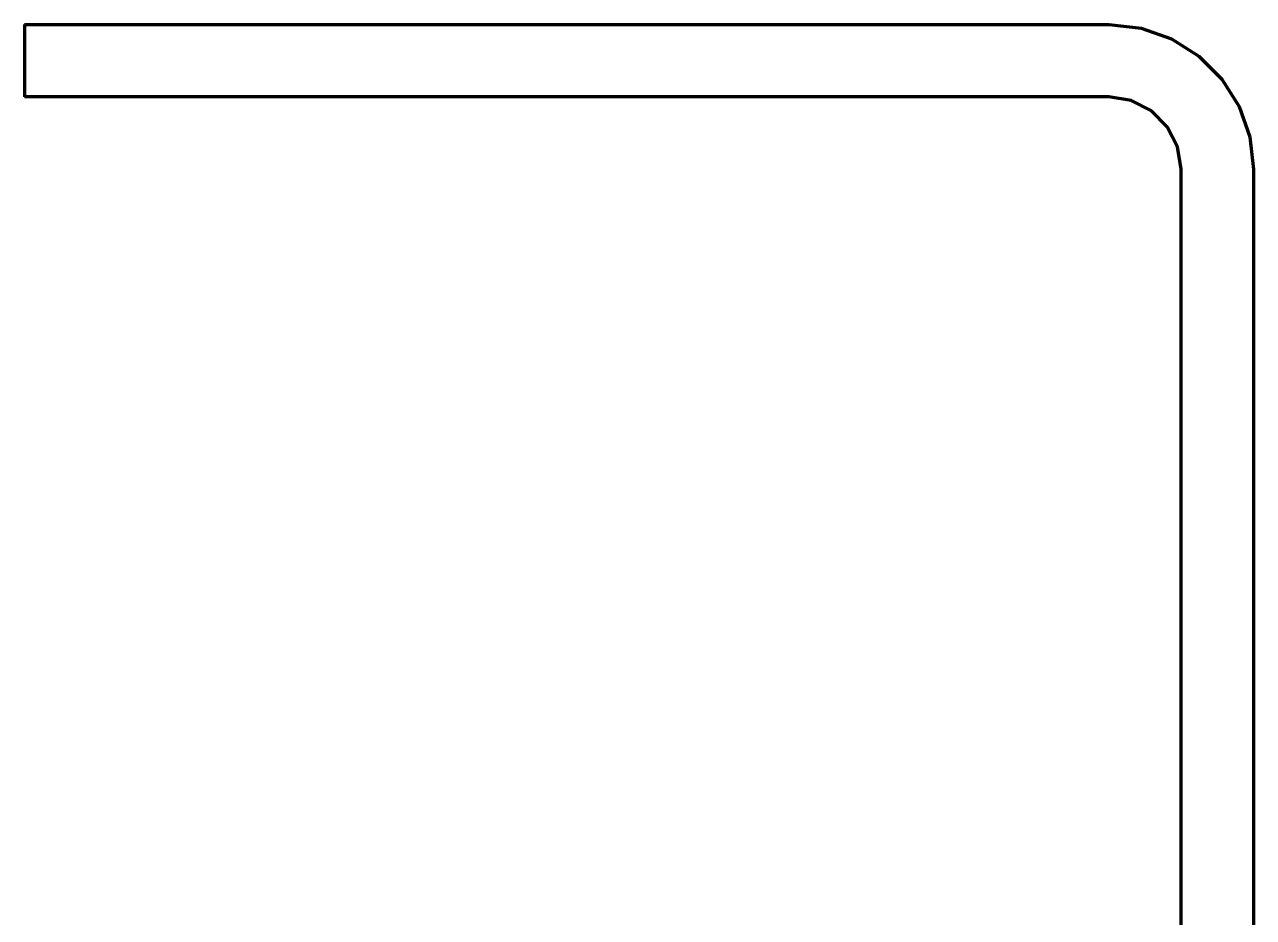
# Model space of a CAD drawing. Header units: millimetres. Extents: x 0 to 420, y 0 to 297.
# Drawn here: x 391.4 to 399.9, y 250.83 to 257 of the extents above; entities that cross this region are included whole.
import ezdxf

# ---------------------------------------------------------------- set-up
doc = ezdxf.new("R2010")
doc.units = ezdxf.units.MM
doc.linetypes.add('DASHED', pattern=[1.524, 1.27, -0.254])

msp = doc.modelspace()

# ---------------------------------------------------------------- linework, layer by layer
at = {"color": 1, "lineweight": 70}
for p, q in [((391.4, 257), (391.4, 256.5)), ((391.4, 257), (398.9, 257)), ((398.9, 257), (399.1225, 256.9749)), ((399.1225, 256.9749), (399.3339, 256.901)), ((399.3339, 256.901), (399.5235, 256.7818)), ((399.5235, 256.7818), (399.6818, 256.6235)), ((399.6818, 256.6235), (399.801, 256.4339)), ((398.9, 256.5), (391.4, 256.5)), ((399.0545, 256.4755), (398.9, 256.5)), ((399.1939, 256.4045), (399.0545, 256.4755)), ((399.3045, 256.2939), (399.1939, 256.4045)), ((399.801, 256.4339), (399.8749, 256.2225)), ((399.3755, 256.1545), (399.3045, 256.2939)), ((399.8749, 256.2225), (399.9, 256)), ((399.4, 256), (399.3755, 256.1545)), ((399.4, 198), (399.4, 256)), ((399.9, 256), (399.9, 198))]:
    msp.add_line(p, q, dxfattribs=at)
at = {"color": 5, "linetype": 'DASHED', "lineweight": 35}
for p, q in [((391.4, 257), (398.9, 257)), ((391.4, 257), (391.4, 256.5)), ((394.0038, 257), (394, 257)), ((394, 257), (394.0038, 257)), ((394.0038, 257), (394, 257)), ((394, 257), (394.0038, 257)), ((394.0038, 257), (394, 257)), ((394, 257), (394.0038, 257)), ((394.0038, 257), (394, 257)), ((394, 257), (394.0038, 257)), ((394.0038, 257), (394, 257)), ((394, 257), (394.0038, 257)), ((394.0038, 257), (394, 257)), ((394, 257), (394.0038, 257)), ((394.0038, 257), (394, 257)), ((394, 257), (394.0038, 257)), ((394.0038, 257), (394, 257)), ((394, 257), (394.0038, 257)), ((394.0038, 257), (394, 257)), ((394, 257), (394.0038, 257)), ((394.0038, 257), (394, 257)), ((394, 257), (394.0038, 257)), ((394.0038, 257), (394, 257)), ((394, 257), (394.0038, 257)), ((394.015, 257), (394.0038, 257)), ((394.0038, 257), (394.015, 257)), ((394.015, 257), (394.0038, 257)), ((394.0038, 257), (394.015, 257)), ((394.015, 257), (394.0038, 257)), ((394.0038, 257), (394.015, 257)), ((394.015, 257), (394.0038, 257)), ((394.0038, 257), (394.015, 257)), ((394.015, 257), (394.0038, 257)), ((394.0038, 257), (394.015, 257)), ((394.015, 257), (394.0038, 257)), ((394.0038, 257), (394.015, 257)), ((394.015, 257), (394.0038, 257)), ((394.0038, 257), (394.015, 257)), ((394.015, 257), (394.0038, 257)), ((394.0038, 257), (394.015, 257)), ((394.015, 257), (394.0038, 257)), ((394.0038, 257), (394.015, 257)), ((394.015, 257), (394.0038, 257)), ((394.0038, 257), (394.015, 257)), ((394.015, 257), (394.0038, 257)), ((394.0038, 257), (394.015, 257)), ((394.0337, 257), (394.015, 257)), ((394.015, 257), (394.0337, 257)), ((394.0337, 257), (394.015, 257)), ((394.015, 257), (394.0337, 257)), ((394.0337, 257), (394.015, 257)), ((394.015, 257), (394.0337, 257)), ((394.0337, 257), (394.015, 257)), ((394.015, 257), (394.0337, 257)), ((394.0337, 257), (394.015, 257)), ((394.015, 257), (394.0337, 257)), ((394.0337, 257), (394.015, 257)), ((394.015, 257), (394.0337, 257)), ((394.0337, 257), (394.015, 257)), ((394.015, 257), (394.0337, 257)), ((394.0337, 257), (394.015, 257)), ((394.015, 257), (394.0337, 257)), ((394.0337, 257), (394.015, 257)), ((394.015, 257), (394.0337, 257)), ((394.0337, 257), (394.015, 257)), ((394.015, 257), (394.0337, 257)), ((394.0337, 257), (394.015, 257)), ((394.015, 257), (394.0337, 257)), ((394.0594, 257), (394.0337, 257)), ((394.0337, 257), (394.0594, 257)), ((394.0594, 257), (394.0337, 257)), ((394.0337, 257), (394.0594, 257)), ((394.0594, 257), (394.0337, 257)), ((394.0337, 257), (394.0594, 257)), ((394.0594, 257), (394.0337, 257)), ((394.0337, 257), (394.0594, 257)), ((394.0594, 257), (394.0337, 257)), ((394.0337, 257), (394.0594, 257)), ((394.0594, 257), (394.0337, 257)), ((394.0337, 257), (394.0594, 257)), ((394.0594, 257), (394.0337, 257)), ((394.0337, 257), (394.0594, 257)), ((394.0594, 257), (394.0337, 257)), ((394.0337, 257), (394.0594, 257)), ((394.0594, 257), (394.0337, 257)), ((394.0337, 257), (394.0594, 257)), ((394.0594, 257), (394.0337, 257)), ((394.0337, 257), (394.0594, 257)), ((394.0594, 257), (394.0337, 257)), ((394.0337, 257), (394.0594, 257)), ((394.092, 257), (394.0594, 257)), ((394.0594, 257), (394.092, 257)), ((394.092, 257), (394.0594, 257)), ((394.0594, 257), (394.092, 257)), ((394.092, 257), (394.0594, 257)), ((394.0594, 257), (394.092, 257)), ((394.092, 257), (394.0594, 257)), ((394.0594, 257), (394.092, 257)), ((394.092, 257), (394.0594, 257)), ((394.0594, 257), (394.092, 257)), ((394.092, 257), (394.0594, 257)), ((394.0594, 257), (394.092, 257)), ((394.092, 257), (394.0594, 257)), ((394.0594, 257), (394.092, 257)), ((394.092, 257), (394.0594, 257)), ((394.0594, 257), (394.092, 257)), ((394.092, 257), (394.0594, 257)), ((394.0594, 257), (394.092, 257)), ((394.092, 257), (394.0594, 257)), ((394.0594, 257), (394.092, 257)), ((394.092, 257), (394.0594, 257)), ((394.0594, 257), (394.092, 257)), ((394.1309, 257), (394.092, 257)), ((394.092, 257), (394.1309, 257)), ((394.1309, 257), (394.092, 257)), ((394.092, 257), (394.1309, 257)), ((394.1309, 257), (394.092, 257)), ((394.092, 257), (394.1309, 257)), ((394.1309, 257), (394.092, 257)), ((394.092, 257), (394.1309, 257)), ((394.1309, 257), (394.092, 257)), ((394.092, 257), (394.1309, 257)), ((394.1309, 257), (394.092, 257)), ((394.092, 257), (394.1309, 257)), ((394.1309, 257), (394.092, 257)), ((394.092, 257), (394.1309, 257)), ((394.1309, 257), (394.092, 257)), ((394.092, 257), (394.1309, 257)), ((394.1309, 257), (394.092, 257)), ((394.092, 257), (394.1309, 257)), ((394.1309, 257), (394.092, 257)), ((394.092, 257), (394.1309, 257)), ((394.1309, 257), (394.092, 257)), ((394.092, 257), (394.1309, 257)), ((394.1757, 257), (394.1309, 257)), ((394.1309, 257), (394.1757, 257)), ((394.1757, 257), (394.1309, 257)), ((394.1309, 257), (394.1757, 257)), ((394.1757, 257), (394.1309, 257)), ((394.1309, 257), (394.1757, 257)), ((394.1757, 257), (394.1309, 257)), ((394.1309, 257), (394.1757, 257)), ((394.1757, 257), (394.1309, 257)), ((394.1309, 257), (394.1757, 257)), ((394.1757, 257), (394.1309, 257)), ((394.1309, 257), (394.1757, 257)), ((394.1757, 257), (394.1309, 257)), ((394.1309, 257), (394.1757, 257)), ((394.1757, 257), (394.1309, 257)), ((394.1309, 257), (394.1757, 257)), ((394.1757, 257), (394.1309, 257)), ((394.1309, 257), (394.1757, 257)), ((394.1757, 257), (394.1309, 257)), ((394.1309, 257), (394.1757, 257)), ((394.1757, 257), (394.1309, 257)), ((394.1309, 257), (394.1757, 257)), ((394.2259, 257), (394.1757, 257)), ((394.1757, 257), (394.2259, 257)), ((394.2259, 257), (394.1757, 257)), ((394.1757, 257), (394.2259, 257)), ((394.2259, 257), (394.1757, 257)), ((394.1757, 257), (394.2259, 257)), ((394.2259, 257), (394.1757, 257)), ((394.1757, 257), (394.2259, 257)), ((394.2259, 257), (394.1757, 257)), ((394.1757, 257), (394.2259, 257)), ((394.2259, 257), (394.1757, 257)), ((394.1757, 257), (394.2259, 257)), ((394.2259, 257), (394.1757, 257)), ((394.1757, 257), (394.2259, 257)), ((394.2259, 257), (394.1757, 257)), ((394.1757, 257), (394.2259, 257)), ((394.2259, 257), (394.1757, 257)), ((394.1757, 257), (394.2259, 257)), ((394.2259, 257), (394.1757, 257)), ((394.1757, 257), (394.2259, 257)), ((394.2259, 257), (394.1757, 257)), ((394.1757, 257), (394.2259, 257)), ((394.2808, 257), (394.2259, 257)), ((394.2259, 257), (394.2808, 257)), ((394.2808, 257), (394.2259, 257)), ((394.2259, 257), (394.2808, 257)), ((394.2808, 257), (394.2259, 257)), ((394.2259, 257), (394.2808, 257)), ((394.2808, 257), (394.2259, 257)), ((394.2259, 257), (394.2808, 257)), ((394.2808, 257), (394.2259, 257)), ((394.2259, 257), (394.2808, 257)), ((394.2808, 257), (394.2259, 257)), ((394.2259, 257), (394.2808, 257)), ((394.2808, 257), (394.2259, 257)), ((394.2259, 257), (394.2808, 257)), ((394.2808, 257), (394.2259, 257)), ((394.2259, 257), (394.2808, 257)), ((394.2808, 257), (394.2259, 257)), ((394.2259, 257), (394.2808, 257)), ((394.2808, 257), (394.2259, 257)), ((394.2259, 257), (394.2808, 257)), ((394.2808, 257), (394.2259, 257)), ((394.2259, 257), (394.2808, 257)), ((394.3397, 257), (394.2808, 257)), ((394.2808, 257), (394.3397, 257)), ((394.3397, 257), (394.2808, 257)), ((394.2808, 257), (394.3397, 257)), ((394.3397, 257), (394.2808, 257)), ((394.2808, 257), (394.3397, 257)), ((394.3397, 257), (394.2808, 257)), ((394.2808, 257), (394.3397, 257)), ((394.3397, 257), (394.2808, 257)), ((394.2808, 257), (394.3397, 257)), ((394.3397, 257), (394.2808, 257)), ((394.2808, 257), (394.3397, 257)), ((394.3397, 257), (394.2808, 257)), ((394.2808, 257), (394.3397, 257)), ((394.3397, 257), (394.2808, 257)), ((394.2808, 257), (394.3397, 257)), ((394.3397, 257), (394.2808, 257)), ((394.2808, 257), (394.3397, 257)), ((394.3397, 257), (394.2808, 257)), ((394.2808, 257), (394.3397, 257)), ((394.3397, 257), (394.2808, 257)), ((394.2808, 257), (394.3397, 257)), ((394.4018, 257), (394.3397, 257)), ((394.3397, 257), (394.4018, 257)), ((394.4018, 257), (394.3397, 257)), ((394.3397, 257), (394.4018, 257)), ((394.4018, 257), (394.3397, 257)), ((394.3397, 257), (394.4018, 257)), ((394.4018, 257), (394.3397, 257)), ((394.3397, 257), (394.4018, 257)), ((394.4018, 257), (394.3397, 257)), ((394.3397, 257), (394.4018, 257)), ((394.4018, 257), (394.3397, 257)), ((394.3397, 257), (394.4018, 257)), ((394.4018, 257), (394.3397, 257)), ((394.3397, 257), (394.4018, 257)), ((394.4018, 257), (394.3397, 257)), ((394.3397, 257), (394.4018, 257)), ((394.4018, 257), (394.3397, 257)), ((394.3397, 257), (394.4018, 257)), ((394.4018, 257), (394.3397, 257)), ((394.3397, 257), (394.4018, 257)), ((394.4018, 257), (394.3397, 257)), ((394.3397, 257), (394.4018, 257)), ((394.4665, 257), (394.4018, 257)), ((394.4018, 257), (394.4665, 257)), ((394.4665, 257), (394.4018, 257)), ((394.4018, 257), (394.4665, 257)), ((394.4665, 257), (394.4018, 257)), ((394.4018, 257), (394.4665, 257)), ((394.4665, 257), (394.4018, 257)), ((394.4018, 257), (394.4665, 257)), ((394.4665, 257), (394.4018, 257)), ((394.4018, 257), (394.4665, 257)), ((394.4665, 257), (394.4018, 257)), ((394.4018, 257), (394.4665, 257)), ((394.4665, 257), (394.4018, 257)), ((394.4018, 257), (394.4665, 257)), ((394.4665, 257), (394.4018, 257)), ((394.4018, 257), (394.4665, 257)), ((394.4665, 257), (394.4018, 257)), ((394.4018, 257), (394.4665, 257)), ((394.4665, 257), (394.4018, 257)), ((394.4018, 257), (394.4665, 257)), ((394.4665, 257), (394.4018, 257)), ((394.4018, 257), (394.4665, 257)), ((394.5328, 257), (394.4665, 257)), ((394.4665, 257), (394.5328, 257)), ((394.5328, 257), (394.4665, 257)), ((394.4665, 257), (394.5328, 257)), ((394.5328, 257), (394.4665, 257)), ((394.4665, 257), (394.5328, 257)), ((394.5328, 257), (394.4665, 257)), ((394.4665, 257), (394.5328, 257)), ((394.5328, 257), (394.4665, 257)), ((394.4665, 257), (394.5328, 257)), ((394.5328, 257), (394.4665, 257)), ((394.4665, 257), (394.5328, 257)), ((394.5328, 257), (394.4665, 257)), ((394.4665, 257), (394.5328, 257)), ((394.5328, 257), (394.4665, 257)), ((394.4665, 257), (394.5328, 257)), ((394.5328, 257), (394.4665, 257)), ((394.4665, 257), (394.5328, 257)), ((394.5328, 257), (394.4665, 257)), ((394.4665, 257), (394.5328, 257)), ((394.5328, 257), (394.4665, 257)), ((394.4665, 257), (394.5328, 257)), ((394.6, 257), (394.5328, 257)), ((394.5328, 257), (394.6, 257)), ((394.6, 257), (394.5328, 257)), ((394.5328, 257), (394.6, 257)), ((394.6, 257), (394.5328, 257)), ((394.5328, 257), (394.6, 257)), ((394.6, 257), (394.5328, 257)), ((394.5328, 257), (394.6, 257)), ((394.6, 257), (394.5328, 257)), ((394.5328, 257), (394.6, 257)), ((394.6, 257), (394.5328, 257)), ((394.5328, 257), (394.6, 257)), ((394.6, 257), (394.5328, 257)), ((394.5328, 257), (394.6, 257)), ((394.6, 257), (394.5328, 257)), ((394.5328, 257), (394.6, 257)), ((394.6, 257), (394.5328, 257)), ((394.5328, 257), (394.6, 257)), ((394.6, 257), (394.5328, 257)), ((394.5328, 257), (394.6, 257)), ((394.6, 257), (394.5328, 257)), ((394.5328, 257), (394.6, 257)), ((395.2, 257), (394.6, 257)), ((394.6, 257), (395.2, 257)), ((395.2, 257), (394.6, 257)), ((394.6, 257), (395.2, 257)), ((395.2, 257), (394.6, 257)), ((394.6, 257), (395.2, 257)), ((395.2, 257), (394.6, 257)), ((394.6, 257), (395.2, 257)), ((395.2, 257), (394.6, 257)), ((394.6, 257), (395.2, 257)), ((395.2, 257), (394.6, 257)), ((394.6, 257), (395.2, 257)), ((395.2, 257), (394.6, 257)), ((394.6, 257), (395.2, 257)), ((395.2, 257), (394.6, 257)), ((394.6, 257), (395.2, 257)), ((395.2, 257), (394.6, 257)), ((394.6, 257), (395.2, 257)), ((395.2, 257), (394.6, 257)), ((394.6, 257), (395.2, 257)), ((395.2, 257), (394.6, 257)), ((394.6, 257), (395.2, 257)), ((395.2, 257), (395.2672, 257)), ((395.2672, 257), (395.2, 257)), ((395.2, 257), (395.2672, 257)), ((395.2672, 257), (395.2, 257)), ((395.2, 257), (395.2672, 257)), ((395.2672, 257), (395.2, 257)), ((395.2, 257), (395.2672, 257)), ((395.2672, 257), (395.2, 257)), ((395.2, 257), (395.2672, 257)), ((395.2672, 257), (395.2, 257)), ((395.2, 257), (395.2672, 257)), ((395.2672, 257), (395.2, 257)), ((395.2, 257), (395.2672, 257)), ((395.2672, 257), (395.2, 257)), ((395.2, 257), (395.2672, 257)), ((395.2672, 257), (395.2, 257)), ((395.2, 257), (395.2672, 257)), ((395.2672, 257), (395.2, 257)), ((395.2, 257), (395.2672, 257)), ((395.2672, 257), (395.2, 257)), ((395.2, 257), (395.2672, 257)), ((395.2672, 257), (395.2, 257)), ((395.2672, 257), (395.3335, 257)), ((395.3335, 257), (395.2672, 257)), ((395.2672, 257), (395.3335, 257)), ((395.3335, 257), (395.2672, 257)), ((395.2672, 257), (395.3335, 257)), ((395.3335, 257), (395.2672, 257)), ((395.2672, 257), (395.3335, 257)), ((395.3335, 257), (395.2672, 257)), ((395.2672, 257), (395.3335, 257)), ((395.3335, 257), (395.2672, 257)), ((395.2672, 257), (395.3335, 257)), ((395.3335, 257), (395.2672, 257)), ((395.2672, 257), (395.3335, 257)), ((395.3335, 257), (395.2672, 257)), ((395.2672, 257), (395.3335, 257)), ((395.3335, 257), (395.2672, 257)), ((395.2672, 257), (395.3335, 257)), ((395.3335, 257), (395.2672, 257)), ((395.2672, 257), (395.3335, 257)), ((395.3335, 257), (395.2672, 257)), ((395.2672, 257), (395.3335, 257)), ((395.3335, 257), (395.2672, 257)), ((395.3335, 257), (395.3982, 257)), ((395.3982, 257), (395.3335, 257)), ((395.3335, 257), (395.3982, 257)), ((395.3982, 257), (395.3335, 257)), ((395.3335, 257), (395.3982, 257)), ((395.3982, 257), (395.3335, 257)), ((395.3335, 257), (395.3982, 257)), ((395.3982, 257), (395.3335, 257)), ((395.3335, 257), (395.3982, 257)), ((395.3982, 257), (395.3335, 257)), ((395.3335, 257), (395.3982, 257)), ((395.3982, 257), (395.3335, 257)), ((395.3335, 257), (395.3982, 257)), ((395.3982, 257), (395.3335, 257)), ((395.3335, 257), (395.3982, 257)), ((395.3982, 257), (395.3335, 257)), ((395.3335, 257), (395.3982, 257)), ((395.3982, 257), (395.3335, 257)), ((395.3335, 257), (395.3982, 257)), ((395.3982, 257), (395.3335, 257)), ((395.3335, 257), (395.3982, 257)), ((395.3982, 257), (395.3335, 257)), ((395.3982, 257), (395.4603, 257)), ((395.4603, 257), (395.3982, 257)), ((395.3982, 257), (395.4603, 257)), ((395.4603, 257), (395.3982, 257)), ((395.3982, 257), (395.4603, 257)), ((395.4603, 257), (395.3982, 257)), ((395.3982, 257), (395.4603, 257)), ((395.4603, 257), (395.3982, 257)), ((395.3982, 257), (395.4603, 257)), ((395.4603, 257), (395.3982, 257)), ((395.3982, 257), (395.4603, 257)), ((395.4603, 257), (395.3982, 257)), ((395.3982, 257), (395.4603, 257)), ((395.4603, 257), (395.3982, 257)), ((395.3982, 257), (395.4603, 257)), ((395.4603, 257), (395.3982, 257)), ((395.3982, 257), (395.4603, 257)), ((395.4603, 257), (395.3982, 257)), ((395.3982, 257), (395.4603, 257)), ((395.4603, 257), (395.3982, 257)), ((395.3982, 257), (395.4603, 257)), ((395.4603, 257), (395.3982, 257)), ((395.4603, 257), (395.5192, 257)), ((395.5192, 257), (395.4603, 257)), ((395.4603, 257), (395.5192, 257)), ((395.5192, 257), (395.4603, 257)), ((395.4603, 257), (395.5192, 257)), ((395.5192, 257), (395.4603, 257)), ((395.4603, 257), (395.5192, 257)), ((395.5192, 257), (395.4603, 257)), ((395.4603, 257), (395.5192, 257)), ((395.5192, 257), (395.4603, 257)), ((395.4603, 257), (395.5192, 257)), ((395.5192, 257), (395.4603, 257)), ((395.4603, 257), (395.5192, 257)), ((395.5192, 257), (395.4603, 257)), ((395.4603, 257), (395.5192, 257)), ((395.5192, 257), (395.4603, 257)), ((395.4603, 257), (395.5192, 257)), ((395.5192, 257), (395.4603, 257)), ((395.4603, 257), (395.5192, 257)), ((395.5192, 257), (395.4603, 257)), ((395.4603, 257), (395.5192, 257)), ((395.5192, 257), (395.4603, 257)), ((395.5192, 257), (395.5741, 257)), ((395.5741, 257), (395.5192, 257)), ((395.5192, 257), (395.5741, 257)), ((395.5741, 257), (395.5192, 257)), ((395.5192, 257), (395.5741, 257)), ((395.5741, 257), (395.5192, 257)), ((395.5192, 257), (395.5741, 257)), ((395.5741, 257), (395.5192, 257)), ((395.5192, 257), (395.5741, 257)), ((395.5741, 257), (395.5192, 257)), ((395.5192, 257), (395.5741, 257)), ((395.5741, 257), (395.5192, 257)), ((395.5192, 257), (395.5741, 257)), ((395.5741, 257), (395.5192, 257)), ((395.5192, 257), (395.5741, 257)), ((395.5741, 257), (395.5192, 257)), ((395.5192, 257), (395.5741, 257)), ((395.5741, 257), (395.5192, 257)), ((395.5192, 257), (395.5741, 257)), ((395.5741, 257), (395.5192, 257)), ((395.5192, 257), (395.5741, 257)), ((395.5741, 257), (395.5192, 257)), ((395.5741, 257), (395.6243, 257)), ((395.6243, 257), (395.5741, 257)), ((395.5741, 257), (395.6243, 257)), ((395.6243, 257), (395.5741, 257)), ((395.5741, 257), (395.6243, 257)), ((395.6243, 257), (395.5741, 257)), ((395.5741, 257), (395.6243, 257)), ((395.6243, 257), (395.5741, 257)), ((395.5741, 257), (395.6243, 257)), ((395.6243, 257), (395.5741, 257)), ((395.5741, 257), (395.6243, 257)), ((395.6243, 257), (395.5741, 257)), ((395.5741, 257), (395.6243, 257)), ((395.6243, 257), (395.5741, 257)), ((395.5741, 257), (395.6243, 257)), ((395.6243, 257), (395.5741, 257)), ((395.5741, 257), (395.6243, 257)), ((395.6243, 257), (395.5741, 257)), ((395.5741, 257), (395.6243, 257)), ((395.6243, 257), (395.5741, 257)), ((395.5741, 257), (395.6243, 257)), ((395.6243, 257), (395.5741, 257)), ((395.6243, 257), (395.6691, 257)), ((395.6691, 257), (395.6243, 257)), ((395.6243, 257), (395.6691, 257)), ((395.6691, 257), (395.6243, 257)), ((395.6243, 257), (395.6691, 257)), ((395.6691, 257), (395.6243, 257)), ((395.6243, 257), (395.6691, 257)), ((395.6691, 257), (395.6243, 257)), ((395.6243, 257), (395.6691, 257)), ((395.6691, 257), (395.6243, 257)), ((395.6243, 257), (395.6691, 257)), ((395.6691, 257), (395.6243, 257)), ((395.6243, 257), (395.6691, 257)), ((395.6691, 257), (395.6243, 257)), ((395.6243, 257), (395.6691, 257)), ((395.6691, 257), (395.6243, 257)), ((395.6243, 257), (395.6691, 257)), ((395.6691, 257), (395.6243, 257)), ((395.6243, 257), (395.6691, 257)), ((395.6691, 257), (395.6243, 257)), ((395.6243, 257), (395.6691, 257)), ((395.6691, 257), (395.6243, 257)), ((395.6691, 257), (395.708, 257)), ((395.708, 257), (395.6691, 257)), ((395.6691, 257), (395.708, 257)), ((395.708, 257), (395.6691, 257)), ((395.6691, 257), (395.708, 257)), ((395.708, 257), (395.6691, 257)), ((395.6691, 257), (395.708, 257)), ((395.708, 257), (395.6691, 257)), ((395.6691, 257), (395.708, 257)), ((395.708, 257), (395.6691, 257)), ((395.6691, 257), (395.708, 257)), ((395.708, 257), (395.6691, 257)), ((395.6691, 257), (395.708, 257)), ((395.708, 257), (395.6691, 257)), ((395.6691, 257), (395.708, 257)), ((395.708, 257), (395.6691, 257)), ((395.6691, 257), (395.708, 257)), ((395.708, 257), (395.6691, 257)), ((395.6691, 257), (395.708, 257)), ((395.708, 257), (395.6691, 257)), ((395.6691, 257), (395.708, 257)), ((395.708, 257), (395.6691, 257)), ((395.708, 257), (395.7406, 257)), ((395.7406, 257), (395.708, 257)), ((395.708, 257), (395.7406, 257)), ((395.7406, 257), (395.708, 257)), ((395.708, 257), (395.7406, 257)), ((395.7406, 257), (395.708, 257)), ((395.708, 257), (395.7406, 257)), ((395.7406, 257), (395.708, 257)), ((395.708, 257), (395.7406, 257)), ((395.7406, 257), (395.708, 257)), ((395.708, 257), (395.7406, 257)), ((395.7406, 257), (395.708, 257)), ((395.708, 257), (395.7406, 257)), ((395.7406, 257), (395.708, 257)), ((395.708, 257), (395.7406, 257)), ((395.7406, 257), (395.708, 257)), ((395.708, 257), (395.7406, 257)), ((395.7406, 257), (395.708, 257)), ((395.708, 257), (395.7406, 257)), ((395.7406, 257), (395.708, 257)), ((395.708, 257), (395.7406, 257)), ((395.7406, 257), (395.708, 257)), ((395.7406, 257), (395.7663, 257)), ((395.7663, 257), (395.7406, 257)), ((395.7406, 257), (395.7663, 257)), ((395.7663, 257), (395.7406, 257)), ((395.7406, 257), (395.7663, 257)), ((395.7663, 257), (395.7406, 257)), ((395.7406, 257), (395.7663, 257)), ((395.7663, 257), (395.7406, 257)), ((395.7406, 257), (395.7663, 257)), ((395.7663, 257), (395.7406, 257)), ((395.7406, 257), (395.7663, 257)), ((395.7663, 257), (395.7406, 257)), ((395.7406, 257), (395.7663, 257)), ((395.7663, 257), (395.7406, 257)), ((395.7406, 257), (395.7663, 257)), ((395.7663, 257), (395.7406, 257)), ((395.7406, 257), (395.7663, 257)), ((395.7663, 257), (395.7406, 257)), ((395.7406, 257), (395.7663, 257)), ((395.7663, 257), (395.7406, 257)), ((395.7406, 257), (395.7663, 257)), ((395.7663, 257), (395.7406, 257)), ((395.7663, 257), (395.785, 257)), ((395.785, 257), (395.7663, 257)), ((395.7663, 257), (395.785, 257)), ((395.785, 257), (395.7663, 257)), ((395.7663, 257), (395.785, 257)), ((395.785, 257), (395.7663, 257)), ((395.7663, 257), (395.785, 257)), ((395.785, 257), (395.7663, 257)), ((395.7663, 257), (395.785, 257)), ((395.785, 257), (395.7663, 257)), ((395.7663, 257), (395.785, 257)), ((395.785, 257), (395.7663, 257)), ((395.7663, 257), (395.785, 257)), ((395.785, 257), (395.7663, 257)), ((395.7663, 257), (395.785, 257)), ((395.785, 257), (395.7663, 257)), ((395.7663, 257), (395.785, 257)), ((395.785, 257), (395.7663, 257)), ((395.7663, 257), (395.785, 257)), ((395.785, 257), (395.7663, 257)), ((395.7663, 257), (395.785, 257)), ((395.785, 257), (395.7663, 257)), ((395.785, 257), (395.7962, 257)), ((395.7962, 257), (395.785, 257)), ((395.785, 257), (395.7962, 257)), ((395.7962, 257), (395.785, 257)), ((395.785, 257), (395.7962, 257)), ((395.7962, 257), (395.785, 257)), ((395.785, 257), (395.7962, 257)), ((395.7962, 257), (395.785, 257)), ((395.785, 257), (395.7962, 257)), ((395.7962, 257), (395.785, 257)), ((395.785, 257), (395.7962, 257)), ((395.7962, 257), (395.785, 257)), ((395.785, 257), (395.7962, 257)), ((395.7962, 257), (395.785, 257)), ((395.785, 257), (395.7962, 257)), ((395.7962, 257), (395.785, 257)), ((395.785, 257), (395.7962, 257)), ((395.7962, 257), (395.785, 257)), ((395.785, 257), (395.7962, 257)), ((395.7962, 257), (395.785, 257)), ((395.785, 257), (395.7962, 257)), ((395.7962, 257), (395.785, 257)), ((395.7962, 257), (395.8, 257)), ((395.8, 257), (395.7962, 257)), ((395.7962, 257), (395.8, 257)), ((395.8, 257), (395.7962, 257)), ((395.7962, 257), (395.8, 257)), ((395.8, 257), (395.7962, 257)), ((395.7962, 257), (395.8, 257)), ((395.8, 257), (395.7962, 257)), ((395.7962, 257), (395.8, 257)), ((395.8, 257), (395.7962, 257)), ((395.7962, 257), (395.8, 257)), ((395.8, 257), (395.7962, 257)), ((395.7962, 257), (395.8, 257)), ((395.8, 257), (395.7962, 257)), ((395.7962, 257), (395.8, 257)), ((395.8, 257), (395.7962, 257)), ((395.7962, 257), (395.8, 257)), ((395.8, 257), (395.7962, 257)), ((395.7962, 257), (395.8, 257)), ((395.8, 257), (395.7962, 257)), ((395.7962, 257), (395.8, 257)), ((395.8, 257), (395.7962, 257)), ((398.9, 257), (399.1225, 256.9749)), ((399.1225, 256.9749), (399.3339, 256.901)), ((399.3339, 256.901), (399.5235, 256.7818)), ((399.5235, 256.7818), (399.6818, 256.6235)), ((399.6818, 256.6235), (399.801, 256.4339)), ((391.4, 256.5), (398.9, 256.5)), ((394.0038, 256.5), (394, 256.5)), ((394, 256.5), (394.0038, 256.5)), ((394.0038, 256.5), (394, 256.5)), ((394, 256.5), (394.0038, 256.5)), ((394.0038, 256.5), (394, 256.5)), ((394, 256.5), (394.0038, 256.5)), ((394.0038, 256.5), (394, 256.5)), ((394, 256.5), (394.0038, 256.5)), ((394.0038, 256.5), (394, 256.5)), ((394, 256.5), (394.0038, 256.5)), ((394.0038, 256.5), (394, 256.5)), ((394, 256.5), (394.0038, 256.5)), ((394.0038, 256.5), (394, 256.5)), ((394, 256.5), (394.0038, 256.5)), ((394.0038, 256.5), (394, 256.5)), ((394, 256.5), (394.0038, 256.5)), ((394.0038, 256.5), (394, 256.5)), ((394, 256.5), (394.0038, 256.5)), ((394.0038, 256.5), (394, 256.5)), ((394, 256.5), (394.0038, 256.5)), ((394.0038, 256.5), (394, 256.5)), ((394, 256.5), (394.0038, 256.5)), ((394.015, 256.5), (394.0038, 256.5)), ((394.0038, 256.5), (394.015, 256.5)), ((394.015, 256.5), (394.0038, 256.5)), ((394.0038, 256.5), (394.015, 256.5)), ((394.015, 256.5), (394.0038, 256.5)), ((394.0038, 256.5), (394.015, 256.5)), ((394.015, 256.5), (394.0038, 256.5)), ((394.0038, 256.5), (394.015, 256.5)), ((394.015, 256.5), (394.0038, 256.5)), ((394.0038, 256.5), (394.015, 256.5)), ((394.015, 256.5), (394.0038, 256.5)), ((394.0038, 256.5), (394.015, 256.5)), ((394.015, 256.5), (394.0038, 256.5)), ((394.0038, 256.5), (394.015, 256.5)), ((394.015, 256.5), (394.0038, 256.5)), ((394.0038, 256.5), (394.015, 256.5)), ((394.015, 256.5), (394.0038, 256.5)), ((394.0038, 256.5), (394.015, 256.5)), ((394.015, 256.5), (394.0038, 256.5)), ((394.0038, 256.5), (394.015, 256.5)), ((394.015, 256.5), (394.0038, 256.5)), ((394.0038, 256.5), (394.015, 256.5)), ((394.0337, 256.5), (394.015, 256.5)), ((394.015, 256.5), (394.0337, 256.5)), ((394.0337, 256.5), (394.015, 256.5)), ((394.015, 256.5), (394.0337, 256.5)), ((394.0337, 256.5), (394.015, 256.5)), ((394.015, 256.5), (394.0337, 256.5)), ((394.0337, 256.5), (394.015, 256.5)), ((394.015, 256.5), (394.0337, 256.5)), ((394.0337, 256.5), (394.015, 256.5)), ((394.015, 256.5), (394.0337, 256.5)), ((394.0337, 256.5), (394.015, 256.5)), ((394.015, 256.5), (394.0337, 256.5)), ((394.0337, 256.5), (394.015, 256.5)), ((394.015, 256.5), (394.0337, 256.5)), ((394.0337, 256.5), (394.015, 256.5)), ((394.015, 256.5), (394.0337, 256.5)), ((394.0337, 256.5), (394.015, 256.5)), ((394.015, 256.5), (394.0337, 256.5)), ((394.0337, 256.5), (394.015, 256.5)), ((394.015, 256.5), (394.0337, 256.5)), ((394.0337, 256.5), (394.015, 256.5)), ((394.015, 256.5), (394.0337, 256.5)), ((394.0594, 256.5), (394.0337, 256.5)), ((394.0337, 256.5), (394.0594, 256.5)), ((394.0594, 256.5), (394.0337, 256.5)), ((394.0337, 256.5), (394.0594, 256.5)), ((394.0594, 256.5), (394.0337, 256.5)), ((394.0337, 256.5), (394.0594, 256.5)), ((394.0594, 256.5), (394.0337, 256.5)), ((394.0337, 256.5), (394.0594, 256.5)), ((394.0594, 256.5), (394.0337, 256.5)), ((394.0337, 256.5), (394.0594, 256.5)), ((394.0594, 256.5), (394.0337, 256.5)), ((394.0337, 256.5), (394.0594, 256.5)), ((394.0594, 256.5), (394.0337, 256.5)), ((394.0337, 256.5), (394.0594, 256.5)), ((394.0594, 256.5), (394.0337, 256.5)), ((394.0337, 256.5), (394.0594, 256.5)), ((394.0594, 256.5), (394.0337, 256.5)), ((394.0337, 256.5), (394.0594, 256.5)), ((394.0594, 256.5), (394.0337, 256.5)), ((394.0337, 256.5), (394.0594, 256.5)), ((394.0594, 256.5), (394.0337, 256.5)), ((394.0337, 256.5), (394.0594, 256.5)), ((394.092, 256.5), (394.0594, 256.5)), ((394.0594, 256.5), (394.092, 256.5)), ((394.092, 256.5), (394.0594, 256.5)), ((394.0594, 256.5), (394.092, 256.5)), ((394.092, 256.5), (394.0594, 256.5)), ((394.0594, 256.5), (394.092, 256.5)), ((394.092, 256.5), (394.0594, 256.5)), ((394.0594, 256.5), (394.092, 256.5)), ((394.092, 256.5), (394.0594, 256.5)), ((394.0594, 256.5), (394.092, 256.5)), ((394.092, 256.5), (394.0594, 256.5)), ((394.0594, 256.5), (394.092, 256.5)), ((394.092, 256.5), (394.0594, 256.5)), ((394.0594, 256.5), (394.092, 256.5)), ((394.092, 256.5), (394.0594, 256.5)), ((394.0594, 256.5), (394.092, 256.5)), ((394.092, 256.5), (394.0594, 256.5)), ((394.0594, 256.5), (394.092, 256.5)), ((394.092, 256.5), (394.0594, 256.5)), ((394.0594, 256.5), (394.092, 256.5)), ((394.092, 256.5), (394.0594, 256.5)), ((394.0594, 256.5), (394.092, 256.5)), ((394.1309, 256.5), (394.092, 256.5)), ((394.092, 256.5), (394.1309, 256.5)), ((394.1309, 256.5), (394.092, 256.5)), ((394.092, 256.5), (394.1309, 256.5)), ((394.1309, 256.5), (394.092, 256.5)), ((394.092, 256.5), (394.1309, 256.5)), ((394.1309, 256.5), (394.092, 256.5)), ((394.092, 256.5), (394.1309, 256.5)), ((394.1309, 256.5), (394.092, 256.5)), ((394.092, 256.5), (394.1309, 256.5)), ((394.1309, 256.5), (394.092, 256.5)), ((394.092, 256.5), (394.1309, 256.5)), ((394.1309, 256.5), (394.092, 256.5)), ((394.092, 256.5), (394.1309, 256.5)), ((394.1309, 256.5), (394.092, 256.5)), ((394.092, 256.5), (394.1309, 256.5)), ((394.1309, 256.5), (394.092, 256.5)), ((394.092, 256.5), (394.1309, 256.5)), ((394.1309, 256.5), (394.092, 256.5)), ((394.092, 256.5), (394.1309, 256.5)), ((394.1309, 256.5), (394.092, 256.5)), ((394.092, 256.5), (394.1309, 256.5)), ((394.1757, 256.5), (394.1309, 256.5)), ((394.1309, 256.5), (394.1757, 256.5)), ((394.1757, 256.5), (394.1309, 256.5)), ((394.1309, 256.5), (394.1757, 256.5)), ((394.1757, 256.5), (394.1309, 256.5)), ((394.1309, 256.5), (394.1757, 256.5)), ((394.1757, 256.5), (394.1309, 256.5)), ((394.1309, 256.5), (394.1757, 256.5)), ((394.1757, 256.5), (394.1309, 256.5)), ((394.1309, 256.5), (394.1757, 256.5)), ((394.1757, 256.5), (394.1309, 256.5)), ((394.1309, 256.5), (394.1757, 256.5)), ((394.1757, 256.5), (394.1309, 256.5)), ((394.1309, 256.5), (394.1757, 256.5)), ((394.1757, 256.5), (394.1309, 256.5)), ((394.1309, 256.5), (394.1757, 256.5)), ((394.1757, 256.5), (394.1309, 256.5)), ((394.1309, 256.5), (394.1757, 256.5)), ((394.1757, 256.5), (394.1309, 256.5)), ((394.1309, 256.5), (394.1757, 256.5)), ((394.1757, 256.5), (394.1309, 256.5)), ((394.1309, 256.5), (394.1757, 256.5)), ((394.2259, 256.5), (394.1757, 256.5)), ((394.1757, 256.5), (394.2259, 256.5)), ((394.2259, 256.5), (394.1757, 256.5)), ((394.1757, 256.5), (394.2259, 256.5)), ((394.2259, 256.5), (394.1757, 256.5)), ((394.1757, 256.5), (394.2259, 256.5)), ((394.2259, 256.5), (394.1757, 256.5)), ((394.1757, 256.5), (394.2259, 256.5)), ((394.2259, 256.5), (394.1757, 256.5)), ((394.1757, 256.5), (394.2259, 256.5)), ((394.2259, 256.5), (394.1757, 256.5)), ((394.1757, 256.5), (394.2259, 256.5)), ((394.2259, 256.5), (394.1757, 256.5)), ((394.1757, 256.5), (394.2259, 256.5)), ((394.2259, 256.5), (394.1757, 256.5)), ((394.1757, 256.5), (394.2259, 256.5)), ((394.2259, 256.5), (394.1757, 256.5)), ((394.1757, 256.5), (394.2259, 256.5)), ((394.2259, 256.5), (394.1757, 256.5)), ((394.1757, 256.5), (394.2259, 256.5)), ((394.2259, 256.5), (394.1757, 256.5)), ((394.1757, 256.5), (394.2259, 256.5)), ((394.2808, 256.5), (394.2259, 256.5)), ((394.2259, 256.5), (394.2808, 256.5)), ((394.2808, 256.5), (394.2259, 256.5)), ((394.2259, 256.5), (394.2808, 256.5)), ((394.2808, 256.5), (394.2259, 256.5)), ((394.2259, 256.5), (394.2808, 256.5)), ((394.2808, 256.5), (394.2259, 256.5)), ((394.2259, 256.5), (394.2808, 256.5)), ((394.2808, 256.5), (394.2259, 256.5)), ((394.2259, 256.5), (394.2808, 256.5)), ((394.2808, 256.5), (394.2259, 256.5)), ((394.2259, 256.5), (394.2808, 256.5)), ((394.2808, 256.5), (394.2259, 256.5)), ((394.2259, 256.5), (394.2808, 256.5)), ((394.2808, 256.5), (394.2259, 256.5)), ((394.2259, 256.5), (394.2808, 256.5)), ((394.2808, 256.5), (394.2259, 256.5)), ((394.2259, 256.5), (394.2808, 256.5)), ((394.2808, 256.5), (394.2259, 256.5)), ((394.2259, 256.5), (394.2808, 256.5)), ((394.2808, 256.5), (394.2259, 256.5)), ((394.2259, 256.5), (394.2808, 256.5)), ((394.3397, 256.5), (394.2808, 256.5)), ((394.2808, 256.5), (394.3397, 256.5)), ((394.3397, 256.5), (394.2808, 256.5)), ((394.2808, 256.5), (394.3397, 256.5)), ((394.3397, 256.5), (394.2808, 256.5)), ((394.2808, 256.5), (394.3397, 256.5)), ((394.3397, 256.5), (394.2808, 256.5)), ((394.2808, 256.5), (394.3397, 256.5)), ((394.3397, 256.5), (394.2808, 256.5)), ((394.2808, 256.5), (394.3397, 256.5)), ((394.3397, 256.5), (394.2808, 256.5)), ((394.2808, 256.5), (394.3397, 256.5)), ((394.3397, 256.5), (394.2808, 256.5)), ((394.2808, 256.5), (394.3397, 256.5)), ((394.3397, 256.5), (394.2808, 256.5)), ((394.2808, 256.5), (394.3397, 256.5)), ((394.3397, 256.5), (394.2808, 256.5)), ((394.2808, 256.5), (394.3397, 256.5)), ((394.3397, 256.5), (394.2808, 256.5)), ((394.2808, 256.5), (394.3397, 256.5)), ((394.3397, 256.5), (394.2808, 256.5)), ((394.2808, 256.5), (394.3397, 256.5)), ((394.4018, 256.5), (394.3397, 256.5)), ((394.3397, 256.5), (394.4018, 256.5)), ((394.4018, 256.5), (394.3397, 256.5)), ((394.3397, 256.5), (394.4018, 256.5)), ((394.4018, 256.5), (394.3397, 256.5)), ((394.3397, 256.5), (394.4018, 256.5)), ((394.4018, 256.5), (394.3397, 256.5)), ((394.3397, 256.5), (394.4018, 256.5)), ((394.4018, 256.5), (394.3397, 256.5)), ((394.3397, 256.5), (394.4018, 256.5)), ((394.4018, 256.5), (394.3397, 256.5)), ((394.3397, 256.5), (394.4018, 256.5)), ((394.4018, 256.5), (394.3397, 256.5)), ((394.3397, 256.5), (394.4018, 256.5)), ((394.4018, 256.5), (394.3397, 256.5)), ((394.3397, 256.5), (394.4018, 256.5)), ((394.4018, 256.5), (394.3397, 256.5)), ((394.3397, 256.5), (394.4018, 256.5)), ((394.4018, 256.5), (394.3397, 256.5)), ((394.3397, 256.5), (394.4018, 256.5)), ((394.4018, 256.5), (394.3397, 256.5)), ((394.3397, 256.5), (394.4018, 256.5)), ((394.4665, 256.5), (394.4018, 256.5)), ((394.4018, 256.5), (394.4665, 256.5)), ((394.4665, 256.5), (394.4018, 256.5)), ((394.4018, 256.5), (394.4665, 256.5)), ((394.4665, 256.5), (394.4018, 256.5)), ((394.4018, 256.5), (394.4665, 256.5)), ((394.4665, 256.5), (394.4018, 256.5)), ((394.4018, 256.5), (394.4665, 256.5)), ((394.4665, 256.5), (394.4018, 256.5)), ((394.4018, 256.5), (394.4665, 256.5)), ((394.4665, 256.5), (394.4018, 256.5)), ((394.4018, 256.5), (394.4665, 256.5)), ((394.4665, 256.5), (394.4018, 256.5)), ((394.4018, 256.5), (394.4665, 256.5)), ((394.4665, 256.5), (394.4018, 256.5)), ((394.4018, 256.5), (394.4665, 256.5)), ((394.4665, 256.5), (394.4018, 256.5)), ((394.4018, 256.5), (394.4665, 256.5)), ((394.4665, 256.5), (394.4018, 256.5)), ((394.4018, 256.5), (394.4665, 256.5)), ((394.4665, 256.5), (394.4018, 256.5)), ((394.4018, 256.5), (394.4665, 256.5)), ((394.5328, 256.5), (394.4665, 256.5)), ((394.4665, 256.5), (394.5328, 256.5)), ((394.5328, 256.5), (394.4665, 256.5)), ((394.4665, 256.5), (394.5328, 256.5)), ((394.5328, 256.5), (394.4665, 256.5)), ((394.4665, 256.5), (394.5328, 256.5)), ((394.5328, 256.5), (394.4665, 256.5)), ((394.4665, 256.5), (394.5328, 256.5)), ((394.5328, 256.5), (394.4665, 256.5)), ((394.4665, 256.5), (394.5328, 256.5)), ((394.5328, 256.5), (394.4665, 256.5)), ((394.4665, 256.5), (394.5328, 256.5)), ((394.5328, 256.5), (394.4665, 256.5)), ((394.4665, 256.5), (394.5328, 256.5)), ((394.5328, 256.5), (394.4665, 256.5)), ((394.4665, 256.5), (394.5328, 256.5)), ((394.5328, 256.5), (394.4665, 256.5)), ((394.4665, 256.5), (394.5328, 256.5)), ((394.5328, 256.5), (394.4665, 256.5)), ((394.4665, 256.5), (394.5328, 256.5)), ((394.5328, 256.5), (394.4665, 256.5)), ((394.4665, 256.5), (394.5328, 256.5)), ((394.6, 256.5), (394.5328, 256.5)), ((394.5328, 256.5), (394.6, 256.5)), ((394.6, 256.5), (394.5328, 256.5)), ((394.5328, 256.5), (394.6, 256.5)), ((394.6, 256.5), (394.5328, 256.5)), ((394.5328, 256.5), (394.6, 256.5)), ((394.6, 256.5), (394.5328, 256.5)), ((394.5328, 256.5), (394.6, 256.5)), ((394.6, 256.5), (394.5328, 256.5)), ((394.5328, 256.5), (394.6, 256.5)), ((394.6, 256.5), (394.5328, 256.5)), ((394.5328, 256.5), (394.6, 256.5)), ((394.6, 256.5), (394.5328, 256.5)), ((394.5328, 256.5), (394.6, 256.5)), ((394.6, 256.5), (394.5328, 256.5)), ((394.5328, 256.5), (394.6, 256.5)), ((394.6, 256.5), (394.5328, 256.5)), ((394.5328, 256.5), (394.6, 256.5)), ((394.6, 256.5), (394.5328, 256.5)), ((394.5328, 256.5), (394.6, 256.5)), ((394.6, 256.5), (394.5328, 256.5)), ((394.5328, 256.5), (394.6, 256.5)), ((394.6, 256.5), (395.2, 256.5)), ((395.2, 256.5), (394.6, 256.5)), ((394.6, 256.5), (395.2, 256.5)), ((395.2, 256.5), (394.6, 256.5)), ((394.6, 256.5), (395.2, 256.5)), ((395.2, 256.5), (394.6, 256.5)), ((394.6, 256.5), (395.2, 256.5)), ((395.2, 256.5), (394.6, 256.5)), ((394.6, 256.5), (395.2, 256.5)), ((395.2, 256.5), (394.6, 256.5)), ((394.6, 256.5), (395.2, 256.5)), ((395.2, 256.5), (394.6, 256.5)), ((394.6, 256.5), (395.2, 256.5)), ((395.2, 256.5), (394.6, 256.5)), ((394.6, 256.5), (395.2, 256.5)), ((395.2, 256.5), (394.6, 256.5)), ((394.6, 256.5), (395.2, 256.5)), ((395.2, 256.5), (394.6, 256.5)), ((394.6, 256.5), (395.2, 256.5)), ((395.2, 256.5), (394.6, 256.5)), ((394.6, 256.5), (395.2, 256.5)), ((395.2, 256.5), (394.6, 256.5)), ((395.2, 256.5), (395.2672, 256.5)), ((395.2672, 256.5), (395.2, 256.5)), ((395.2, 256.5), (395.2672, 256.5)), ((395.2672, 256.5), (395.2, 256.5)), ((395.2, 256.5), (395.2672, 256.5)), ((395.2672, 256.5), (395.2, 256.5)), ((395.2, 256.5), (395.2672, 256.5)), ((395.2672, 256.5), (395.2, 256.5)), ((395.2, 256.5), (395.2672, 256.5)), ((395.2672, 256.5), (395.2, 256.5)), ((395.2, 256.5), (395.2672, 256.5)), ((395.2672, 256.5), (395.2, 256.5)), ((395.2, 256.5), (395.2672, 256.5)), ((395.2672, 256.5), (395.2, 256.5)), ((395.2, 256.5), (395.2672, 256.5)), ((395.2672, 256.5), (395.2, 256.5)), ((395.2, 256.5), (395.2672, 256.5)), ((395.2672, 256.5), (395.2, 256.5)), ((395.2, 256.5), (395.2672, 256.5)), ((395.2672, 256.5), (395.2, 256.5)), ((395.2, 256.5), (395.2672, 256.5)), ((395.2672, 256.5), (395.2, 256.5)), ((395.2672, 256.5), (395.3335, 256.5)), ((395.3335, 256.5), (395.2672, 256.5)), ((395.2672, 256.5), (395.3335, 256.5)), ((395.3335, 256.5), (395.2672, 256.5)), ((395.2672, 256.5), (395.3335, 256.5)), ((395.3335, 256.5), (395.2672, 256.5)), ((395.2672, 256.5), (395.3335, 256.5)), ((395.3335, 256.5), (395.2672, 256.5)), ((395.2672, 256.5), (395.3335, 256.5)), ((395.3335, 256.5), (395.2672, 256.5)), ((395.2672, 256.5), (395.3335, 256.5)), ((395.3335, 256.5), (395.2672, 256.5)), ((395.2672, 256.5), (395.3335, 256.5)), ((395.3335, 256.5), (395.2672, 256.5)), ((395.2672, 256.5), (395.3335, 256.5)), ((395.3335, 256.5), (395.2672, 256.5)), ((395.2672, 256.5), (395.3335, 256.5)), ((395.3335, 256.5), (395.2672, 256.5)), ((395.2672, 256.5), (395.3335, 256.5)), ((395.3335, 256.5), (395.2672, 256.5)), ((395.2672, 256.5), (395.3335, 256.5)), ((395.3335, 256.5), (395.2672, 256.5)), ((395.3335, 256.5), (395.3982, 256.5)), ((395.3982, 256.5), (395.3335, 256.5)), ((395.3335, 256.5), (395.3982, 256.5)), ((395.3982, 256.5), (395.3335, 256.5)), ((395.3335, 256.5), (395.3982, 256.5)), ((395.3982, 256.5), (395.3335, 256.5)), ((395.3335, 256.5), (395.3982, 256.5)), ((395.3982, 256.5), (395.3335, 256.5)), ((395.3335, 256.5), (395.3982, 256.5)), ((395.3982, 256.5), (395.3335, 256.5)), ((395.3335, 256.5), (395.3982, 256.5)), ((395.3982, 256.5), (395.3335, 256.5)), ((395.3335, 256.5), (395.3982, 256.5)), ((395.3982, 256.5), (395.3335, 256.5)), ((395.3335, 256.5), (395.3982, 256.5)), ((395.3982, 256.5), (395.3335, 256.5)), ((395.3335, 256.5), (395.3982, 256.5)), ((395.3982, 256.5), (395.3335, 256.5)), ((395.3335, 256.5), (395.3982, 256.5)), ((395.3982, 256.5), (395.3335, 256.5)), ((395.3335, 256.5), (395.3982, 256.5)), ((395.3982, 256.5), (395.3335, 256.5)), ((395.3982, 256.5), (395.4603, 256.5)), ((395.4603, 256.5), (395.3982, 256.5)), ((395.3982, 256.5), (395.4603, 256.5)), ((395.4603, 256.5), (395.3982, 256.5)), ((395.3982, 256.5), (395.4603, 256.5)), ((395.4603, 256.5), (395.3982, 256.5)), ((395.3982, 256.5), (395.4603, 256.5)), ((395.4603, 256.5), (395.3982, 256.5)), ((395.3982, 256.5), (395.4603, 256.5)), ((395.4603, 256.5), (395.3982, 256.5)), ((395.3982, 256.5), (395.4603, 256.5)), ((395.4603, 256.5), (395.3982, 256.5)), ((395.3982, 256.5), (395.4603, 256.5)), ((395.4603, 256.5), (395.3982, 256.5)), ((395.3982, 256.5), (395.4603, 256.5)), ((395.4603, 256.5), (395.3982, 256.5)), ((395.3982, 256.5), (395.4603, 256.5)), ((395.4603, 256.5), (395.3982, 256.5)), ((395.3982, 256.5), (395.4603, 256.5)), ((395.4603, 256.5), (395.3982, 256.5)), ((395.3982, 256.5), (395.4603, 256.5)), ((395.4603, 256.5), (395.3982, 256.5)), ((395.4603, 256.5), (395.5192, 256.5)), ((395.5192, 256.5), (395.4603, 256.5)), ((395.4603, 256.5), (395.5192, 256.5)), ((395.5192, 256.5), (395.4603, 256.5)), ((395.4603, 256.5), (395.5192, 256.5)), ((395.5192, 256.5), (395.4603, 256.5)), ((395.4603, 256.5), (395.5192, 256.5)), ((395.5192, 256.5), (395.4603, 256.5)), ((395.4603, 256.5), (395.5192, 256.5)), ((395.5192, 256.5), (395.4603, 256.5)), ((395.4603, 256.5), (395.5192, 256.5)), ((395.5192, 256.5), (395.4603, 256.5)), ((395.4603, 256.5), (395.5192, 256.5)), ((395.5192, 256.5), (395.4603, 256.5)), ((395.4603, 256.5), (395.5192, 256.5)), ((395.5192, 256.5), (395.4603, 256.5)), ((395.4603, 256.5), (395.5192, 256.5)), ((395.5192, 256.5), (395.4603, 256.5)), ((395.4603, 256.5), (395.5192, 256.5)), ((395.5192, 256.5), (395.4603, 256.5)), ((395.4603, 256.5), (395.5192, 256.5)), ((395.5192, 256.5), (395.4603, 256.5)), ((395.5192, 256.5), (395.5741, 256.5)), ((395.5741, 256.5), (395.5192, 256.5)), ((395.5192, 256.5), (395.5741, 256.5)), ((395.5741, 256.5), (395.5192, 256.5)), ((395.5192, 256.5), (395.5741, 256.5)), ((395.5741, 256.5), (395.5192, 256.5)), ((395.5192, 256.5), (395.5741, 256.5)), ((395.5741, 256.5), (395.5192, 256.5)), ((395.5192, 256.5), (395.5741, 256.5)), ((395.5741, 256.5), (395.5192, 256.5)), ((395.5192, 256.5), (395.5741, 256.5)), ((395.5741, 256.5), (395.5192, 256.5)), ((395.5192, 256.5), (395.5741, 256.5)), ((395.5741, 256.5), (395.5192, 256.5)), ((395.5192, 256.5), (395.5741, 256.5)), ((395.5741, 256.5), (395.5192, 256.5)), ((395.5192, 256.5), (395.5741, 256.5)), ((395.5741, 256.5), (395.5192, 256.5)), ((395.5192, 256.5), (395.5741, 256.5)), ((395.5741, 256.5), (395.5192, 256.5)), ((395.5192, 256.5), (395.5741, 256.5)), ((395.5741, 256.5), (395.5192, 256.5)), ((395.5741, 256.5), (395.6243, 256.5)), ((395.6243, 256.5), (395.5741, 256.5)), ((395.5741, 256.5), (395.6243, 256.5)), ((395.6243, 256.5), (395.5741, 256.5)), ((395.5741, 256.5), (395.6243, 256.5)), ((395.6243, 256.5), (395.5741, 256.5)), ((395.5741, 256.5), (395.6243, 256.5)), ((395.6243, 256.5), (395.5741, 256.5)), ((395.5741, 256.5), (395.6243, 256.5)), ((395.6243, 256.5), (395.5741, 256.5)), ((395.5741, 256.5), (395.6243, 256.5)), ((395.6243, 256.5), (395.5741, 256.5)), ((395.5741, 256.5), (395.6243, 256.5)), ((395.6243, 256.5), (395.5741, 256.5)), ((395.5741, 256.5), (395.6243, 256.5)), ((395.6243, 256.5), (395.5741, 256.5)), ((395.5741, 256.5), (395.6243, 256.5)), ((395.6243, 256.5), (395.5741, 256.5)), ((395.5741, 256.5), (395.6243, 256.5)), ((395.6243, 256.5), (395.5741, 256.5)), ((395.5741, 256.5), (395.6243, 256.5)), ((395.6243, 256.5), (395.5741, 256.5)), ((395.6243, 256.5), (395.6691, 256.5)), ((395.6691, 256.5), (395.6243, 256.5)), ((395.6243, 256.5), (395.6691, 256.5)), ((395.6691, 256.5), (395.6243, 256.5)), ((395.6243, 256.5), (395.6691, 256.5)), ((395.6691, 256.5), (395.6243, 256.5)), ((395.6243, 256.5), (395.6691, 256.5)), ((395.6691, 256.5), (395.6243, 256.5)), ((395.6243, 256.5), (395.6691, 256.5)), ((395.6691, 256.5), (395.6243, 256.5)), ((395.6243, 256.5), (395.6691, 256.5)), ((395.6691, 256.5), (395.6243, 256.5)), ((395.6243, 256.5), (395.6691, 256.5)), ((395.6691, 256.5), (395.6243, 256.5)), ((395.6243, 256.5), (395.6691, 256.5)), ((395.6691, 256.5), (395.6243, 256.5)), ((395.6243, 256.5), (395.6691, 256.5)), ((395.6691, 256.5), (395.6243, 256.5)), ((395.6243, 256.5), (395.6691, 256.5)), ((395.6691, 256.5), (395.6243, 256.5)), ((395.6243, 256.5), (395.6691, 256.5)), ((395.6691, 256.5), (395.6243, 256.5)), ((395.6691, 256.5), (395.708, 256.5)), ((395.708, 256.5), (395.6691, 256.5)), ((395.6691, 256.5), (395.708, 256.5)), ((395.708, 256.5), (395.6691, 256.5)), ((395.6691, 256.5), (395.708, 256.5)), ((395.708, 256.5), (395.6691, 256.5)), ((395.6691, 256.5), (395.708, 256.5)), ((395.708, 256.5), (395.6691, 256.5)), ((395.6691, 256.5), (395.708, 256.5)), ((395.708, 256.5), (395.6691, 256.5)), ((395.6691, 256.5), (395.708, 256.5)), ((395.708, 256.5), (395.6691, 256.5)), ((395.6691, 256.5), (395.708, 256.5)), ((395.708, 256.5), (395.6691, 256.5)), ((395.6691, 256.5), (395.708, 256.5)), ((395.708, 256.5), (395.6691, 256.5)), ((395.6691, 256.5), (395.708, 256.5)), ((395.708, 256.5), (395.6691, 256.5)), ((395.6691, 256.5), (395.708, 256.5)), ((395.708, 256.5), (395.6691, 256.5)), ((395.6691, 256.5), (395.708, 256.5)), ((395.708, 256.5), (395.6691, 256.5)), ((395.708, 256.5), (395.7406, 256.5)), ((395.7406, 256.5), (395.708, 256.5)), ((395.708, 256.5), (395.7406, 256.5)), ((395.7406, 256.5), (395.708, 256.5)), ((395.708, 256.5), (395.7406, 256.5)), ((395.7406, 256.5), (395.708, 256.5)), ((395.708, 256.5), (395.7406, 256.5)), ((395.7406, 256.5), (395.708, 256.5)), ((395.708, 256.5), (395.7406, 256.5)), ((395.7406, 256.5), (395.708, 256.5)), ((395.708, 256.5), (395.7406, 256.5)), ((395.7406, 256.5), (395.708, 256.5)), ((395.708, 256.5), (395.7406, 256.5)), ((395.7406, 256.5), (395.708, 256.5)), ((395.708, 256.5), (395.7406, 256.5)), ((395.7406, 256.5), (395.708, 256.5)), ((395.708, 256.5), (395.7406, 256.5)), ((395.7406, 256.5), (395.708, 256.5)), ((395.708, 256.5), (395.7406, 256.5)), ((395.7406, 256.5), (395.708, 256.5)), ((395.708, 256.5), (395.7406, 256.5)), ((395.7406, 256.5), (395.708, 256.5)), ((395.7406, 256.5), (395.7663, 256.5)), ((395.7663, 256.5), (395.7406, 256.5)), ((395.7406, 256.5), (395.7663, 256.5)), ((395.7663, 256.5), (395.7406, 256.5)), ((395.7406, 256.5), (395.7663, 256.5)), ((395.7663, 256.5), (395.7406, 256.5)), ((395.7406, 256.5), (395.7663, 256.5)), ((395.7663, 256.5), (395.7406, 256.5)), ((395.7406, 256.5), (395.7663, 256.5)), ((395.7663, 256.5), (395.7406, 256.5)), ((395.7406, 256.5), (395.7663, 256.5)), ((395.7663, 256.5), (395.7406, 256.5)), ((395.7406, 256.5), (395.7663, 256.5)), ((395.7663, 256.5), (395.7406, 256.5)), ((395.7406, 256.5), (395.7663, 256.5)), ((395.7663, 256.5), (395.7406, 256.5)), ((395.7406, 256.5), (395.7663, 256.5)), ((395.7663, 256.5), (395.7406, 256.5)), ((395.7406, 256.5), (395.7663, 256.5)), ((395.7663, 256.5), (395.7406, 256.5)), ((395.7406, 256.5), (395.7663, 256.5)), ((395.7663, 256.5), (395.7406, 256.5)), ((395.7663, 256.5), (395.785, 256.5)), ((395.785, 256.5), (395.7663, 256.5)), ((395.7663, 256.5), (395.785, 256.5)), ((395.785, 256.5), (395.7663, 256.5)), ((395.7663, 256.5), (395.785, 256.5)), ((395.785, 256.5), (395.7663, 256.5)), ((395.7663, 256.5), (395.785, 256.5)), ((395.785, 256.5), (395.7663, 256.5)), ((395.7663, 256.5), (395.785, 256.5)), ((395.785, 256.5), (395.7663, 256.5)), ((395.7663, 256.5), (395.785, 256.5)), ((395.785, 256.5), (395.7663, 256.5)), ((395.7663, 256.5), (395.785, 256.5)), ((395.785, 256.5), (395.7663, 256.5)), ((395.7663, 256.5), (395.785, 256.5)), ((395.785, 256.5), (395.7663, 256.5)), ((395.7663, 256.5), (395.785, 256.5)), ((395.785, 256.5), (395.7663, 256.5)), ((395.7663, 256.5), (395.785, 256.5)), ((395.785, 256.5), (395.7663, 256.5)), ((395.7663, 256.5), (395.785, 256.5)), ((395.785, 256.5), (395.7663, 256.5)), ((395.785, 256.5), (395.7962, 256.5)), ((395.7962, 256.5), (395.785, 256.5)), ((395.785, 256.5), (395.7962, 256.5)), ((395.7962, 256.5), (395.785, 256.5)), ((395.785, 256.5), (395.7962, 256.5)), ((395.7962, 256.5), (395.785, 256.5)), ((395.785, 256.5), (395.7962, 256.5)), ((395.7962, 256.5), (395.785, 256.5)), ((395.785, 256.5), (395.7962, 256.5)), ((395.7962, 256.5), (395.785, 256.5)), ((395.785, 256.5), (395.7962, 256.5)), ((395.7962, 256.5), (395.785, 256.5)), ((395.785, 256.5), (395.7962, 256.5)), ((395.7962, 256.5), (395.785, 256.5)), ((395.785, 256.5), (395.7962, 256.5)), ((395.7962, 256.5), (395.785, 256.5)), ((395.785, 256.5), (395.7962, 256.5)), ((395.7962, 256.5), (395.785, 256.5)), ((395.785, 256.5), (395.7962, 256.5)), ((395.7962, 256.5), (395.785, 256.5)), ((395.785, 256.5), (395.7962, 256.5)), ((395.7962, 256.5), (395.785, 256.5)), ((395.7962, 256.5), (395.8, 256.5)), ((395.8, 256.5), (395.7962, 256.5)), ((395.7962, 256.5), (395.8, 256.5)), ((395.8, 256.5), (395.7962, 256.5)), ((395.7962, 256.5), (395.8, 256.5)), ((395.8, 256.5), (395.7962, 256.5)), ((395.7962, 256.5), (395.8, 256.5)), ((395.8, 256.5), (395.7962, 256.5)), ((395.7962, 256.5), (395.8, 256.5)), ((395.8, 256.5), (395.7962, 256.5)), ((395.7962, 256.5), (395.8, 256.5)), ((395.8, 256.5), (395.7962, 256.5)), ((395.7962, 256.5), (395.8, 256.5)), ((395.8, 256.5), (395.7962, 256.5)), ((395.7962, 256.5), (395.8, 256.5)), ((395.8, 256.5), (395.7962, 256.5)), ((395.7962, 256.5), (395.8, 256.5)), ((395.8, 256.5), (395.7962, 256.5)), ((395.7962, 256.5), (395.8, 256.5)), ((395.8, 256.5), (395.7962, 256.5)), ((395.7962, 256.5), (395.8, 256.5)), ((395.8, 256.5), (395.7962, 256.5)), ((398.9, 256.5), (399.0545, 256.4755)), ((399.0545, 256.4755), (399.1939, 256.4045)), ((399.1939, 256.4045), (399.3045, 256.2939)), ((399.801, 256.4339), (399.8749, 256.2225)), ((399.3045, 256.2939), (399.3755, 256.1545)), ((399.8749, 256.2225), (399.9, 256)), ((399.3755, 256.1545), (399.4, 256)), ((399.4, 256), (399.4, 198)), ((399.9, 256), (399.9, 198))]:
    msp.add_line(p, q, dxfattribs=at)

doc.saveas('drawing.dxf')
